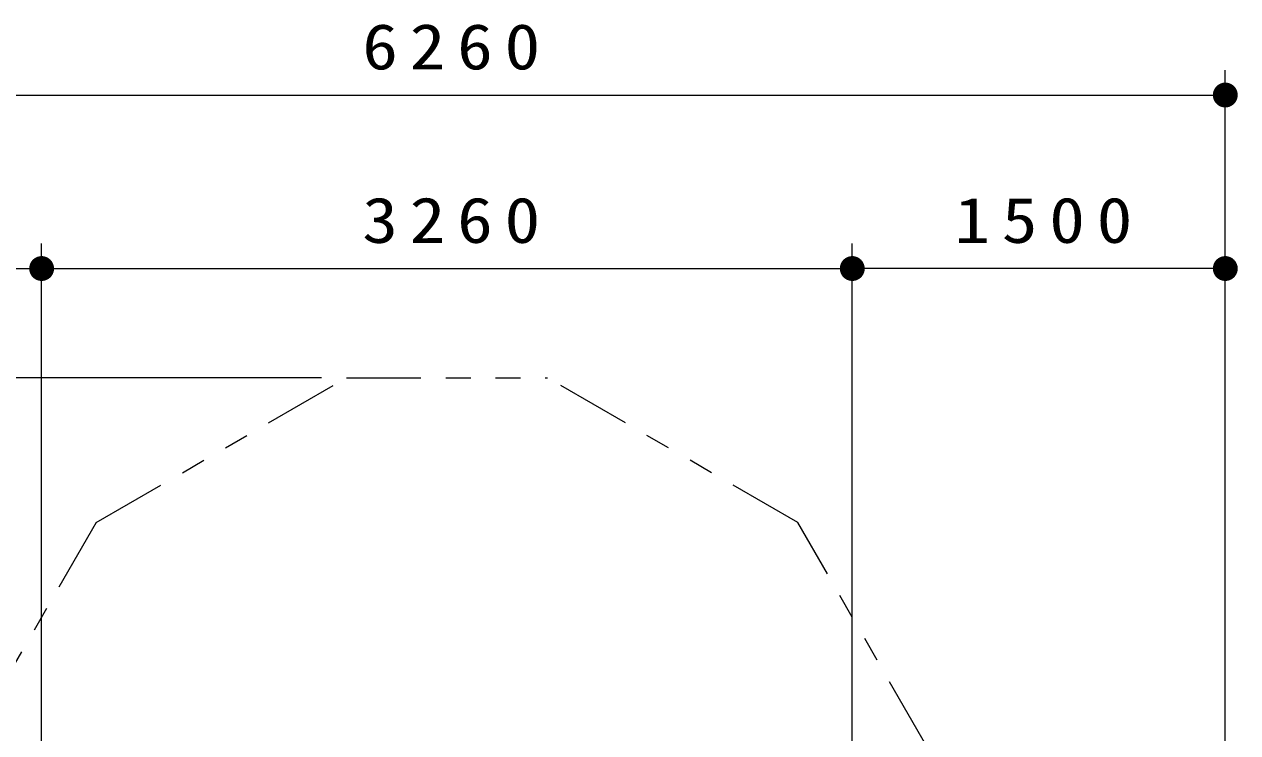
# Model space of a CAD drawing. Units: millimetres on the paper, with parts at other scales. Extents: x 55 to 420, y -309 to -40.
# Drawn here: x 289.89 to 338.68, y -204.97 to -176.5 of the extents above; entities that cross this region are included whole.
import ezdxf

# ---------------------------------------------------------------- set-up
doc = ezdxf.new("R2010")
doc.units = ezdxf.units.MM
doc.linetypes.add('USER3', pattern=[8, 3, -1, 1, -1, 1, -1])
doc.layers.add('LY_1', color=7, linetype='Continuous', lineweight=13)
doc.styles.add('ＭＳ ゴシック', font='')
doc.styles.get('ＭＳ ゴシック').set_extended_font_data('MS Gothic')

# ---------------------------------------------------------------- blocks, each defined once
blk = doc.blocks.new('filled_dot')
at = {"color": 0, "linetype": 'Continuous', "lineweight": -2, "const_width": 1.25}
blk.add_lwpolyline([(-0.625, 0, 1), (0.625, 0, 1)], format="xyb", close=True, dxfattribs=at)

msp = doc.modelspace()

# ---------------------------------------------------------------- linework, layer by layer
at = {"layer": 'LY_1'}
for p, q in [((338.184, -225.305), (338.184, -178.344)), ((275.584, -179.344), (338.184, -179.344)), ((290.584, -229.351), (290.584, -185.317)), ((323.184, -229.351), (323.184, -185.317)), ((275.584, -186.317), (290.584, -186.317)), ((290.584, -186.317), (323.184, -186.317)), ((338.184, -186.317), (323.184, -186.317)), ((301.838, -190.714), (260.886, -190.714)), ((301.838, -190.714), (268.356, -190.714))]:
    msp.add_line(p, q, dxfattribs=at)
at = {"layer": 'LY_1', "linetype": 'USER3'}
for p, q in [((292.78, -196.521), (302.838, -190.714)), ((302.838, -190.714), (310.93, -190.714)), ((320.988, -196.521), (310.93, -190.714)), ((292.78, -196.521), (275.584, -226.305)), ((338.184, -226.305), (320.988, -196.521))]:
    msp.add_line(p, q, dxfattribs=at)

# ---------------------------------------------------------------- block references
at = {"layer": 'LY_1', "xscale": 0.4, "yscale": 0.4, "rotation": 180}
for p in [(338.184, -179.344), (290.584, -186.317), (323.184, -186.317), (338.184, -186.317)]:
    msp.add_blockref('filled_dot', p, dxfattribs=at)
at = {"layer": 'LY_1', "xscale": 0.4, "yscale": 0.4}
for p in [(290.584, -186.317), (323.184, -186.317)]:
    msp.add_blockref('filled_dot', p, dxfattribs=at)

# ---------------------------------------------------------------- texts
at = {"layer": 'LY_1', "char_height": 1.833, "attachment_point": 8, "style": 'ＭＳ ゴシック'}
for s, insert in [('\\T1.33;\\W1.15;6260', (307.293, -178.344)), ('\\T1.33;\\W1.15;3260', (307.293, -185.317)), ('\\T1.33;\\W1.15;1500', (331.105, -185.317))]:
    msp.add_mtext(s, dxfattribs=dict(at, insert=insert))

doc.saveas('drawing.dxf')
